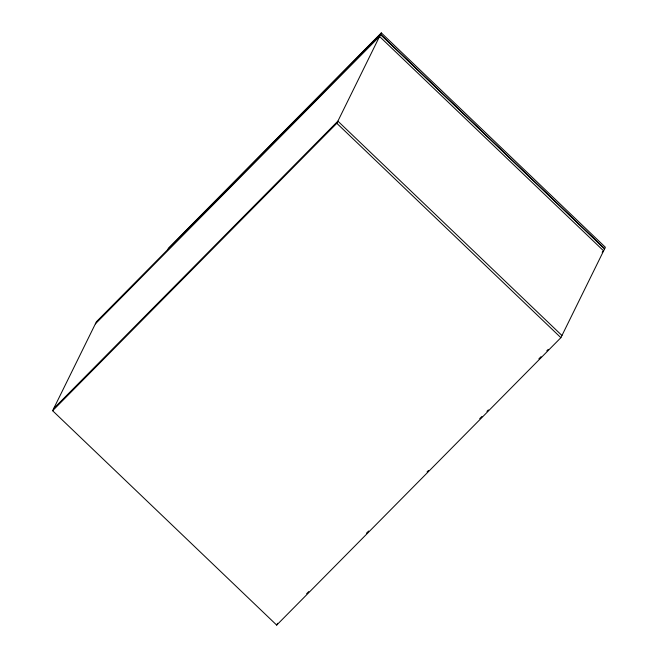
<?xml version="1.0" encoding="UTF-8"?>
<svg xmlns="http://www.w3.org/2000/svg" width="658" height="658" viewBox="0 0 658 658"><rect width="100%" height="100%" fill="white"/><g stroke="black" fill="none" stroke-linecap="round" stroke-linejoin="round"><path stroke-width="0.99" d="M604.57 248.897L380.505 34.529L167.765 249.686L168.563 248.058L381.311 32.9L605.376 247.268L560.887 337.686L276.689 625.1L52.624 410.732L96.422 321.729L380.612 34.315L604.677 248.683M52.624 410.732L336.822 123.309L381.311 32.9M276.689 625.1L277.594 623.274M95.352 323.901L379.551 36.478L603.608 250.854L602.169 252.31M53.693 408.56L337.891 121.138L561.957 335.514M306.612 593.746L308.775 591.558M366.481 533.202L368.644 531.014M427.067 471.926L428.514 470.47M479.723 418.677L481.886 416.489M486.936 411.382L488.384 409.918M538.869 358.857L541.032 356.669M546.806 350.829L548.246 349.373M336.822 123.309L560.887 337.686"/></g></svg>
